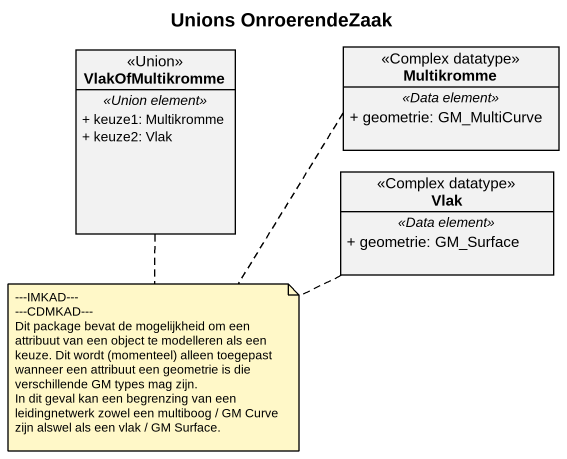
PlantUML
@startuml
title Unions OnroerendeZaak
hide circle
hide empty members
skinparam classAttributeIconSize 0
class Multikromme <<Complex datatype>> {
  .. <<Data element>> ..
  + geometrie: GM_MultiCurve
}
class VlakOfMultikromme <<Union>> {
  .. <<Union element>> ..
  + keuze1: Multikromme
  + keuze2: Vlak
}
class Vlak <<Complex datatype>> {
  .. <<Data element>> ..
  + geometrie: GM_Surface
}
note as N1
  ~---IMKAD~---
  ~---CDMKAD~---
  Dit package bevat de mogelijkheid om een attribuut van een object te modelleren als een keuze. Dit wordt (momenteel) alleen toegepast wanneer een attribuut een geometrie is die verschillende GM types mag zijn.
  In dit geval kan een begrenzing van een leidingnetwerk zowel een multiboog / GM Curve zijn alswel als een vlak / GM Surface.
end note
N1 .. Vlak
N1 .. Multikromme
N1 .. VlakOfMultikromme
@enduml
